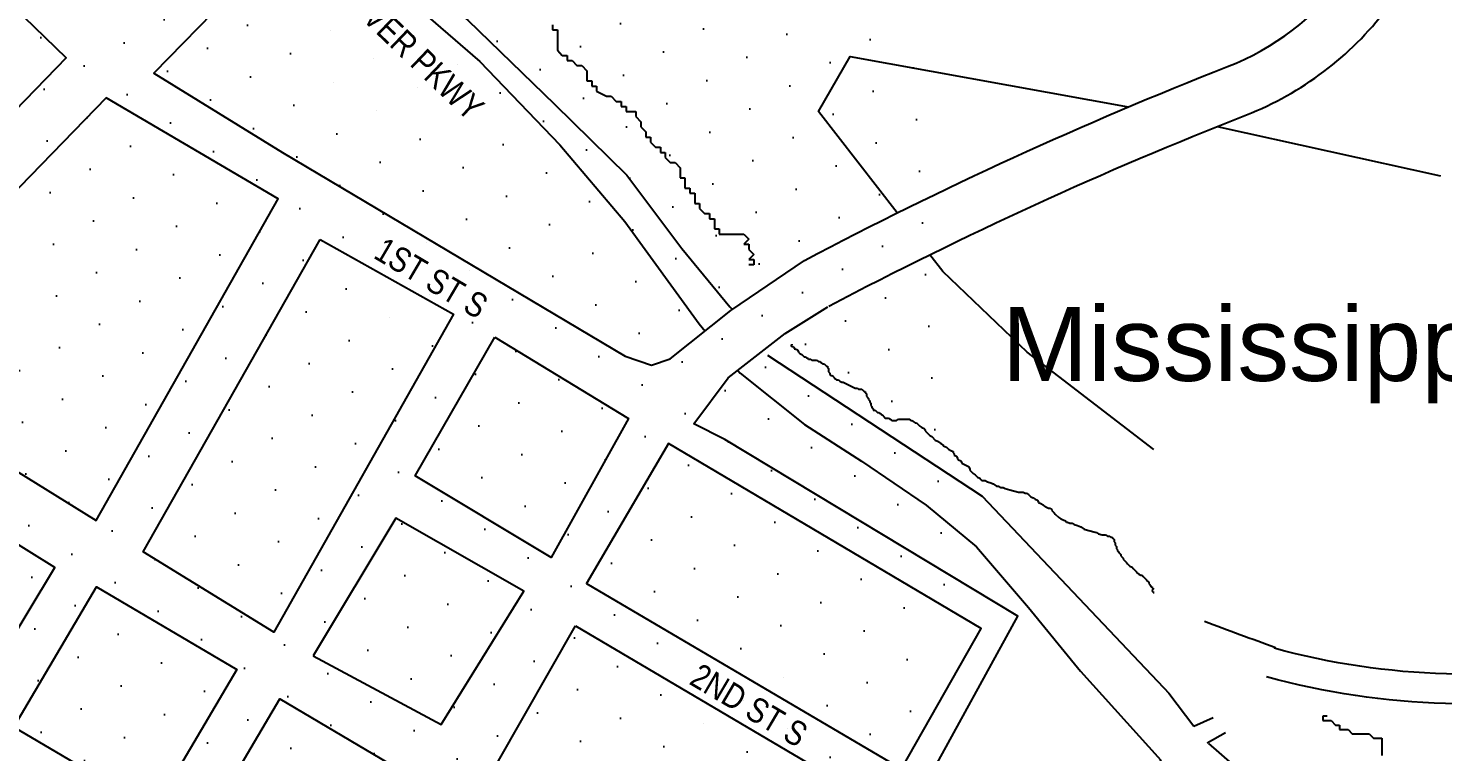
# Model space of a CAD drawing. Header units: feet. Extents: x -273 to 22785, y -15 to 12122.
# Drawn here: x 7095 to 9962, y 7869 to 9334 of the extents above; entities that cross this region are included whole.
import ezdxf

# ---------------------------------------------------------------- set-up
doc = ezdxf.new("R2010")
doc.units = ezdxf.units.FT
doc.header["$MEASUREMENT"] = 0
doc.linetypes.add('Hidden', pattern=[0.375, 0.25, -0.125])
doc.layers.add('Hyperlink Regions', color=253, linetype='Continuous', plot=False)
for name, color, linetype in [('Street Curbs', 7, 'Continuous'), ('Street Names', 7, 'Continuous'), ('Text Labels and Directions', 1, 'Hidden')]:
    doc.layers.add(name, color=color, linetype=linetype)
doc.styles.get("Standard").update_dxf_attribs({"font": 'ARIALN.TTF'})
doc.styles.add('Titles', font='arial.ttf')

msp = doc.modelspace()

# ---------------------------------------------------------------- hatches: boundary and pattern name
at = {"layer": 'Hyperlink Regions'}
h = msp.add_hatch(dxfattribs=at)
h.set_pattern_fill('DOTS', color=256, scale=1500, angle=30, style=0)
h.set_pattern_definition([(30, (-6356.68, -18059.75), (-6.28006, 104.62738), [0, -93.75])])
h.paths.add_polyline_path([(3844.6, 3375.8), (8955.2, 3375.8), (8955.2, 9621.1), (3844.6, 9621.1)])

# ---------------------------------------------------------------- linework, layer by layer
at = {"layer": 'Street Curbs'}
for p, q in [((8157.4, 9341), (8157.4, 9330.6)), ((8157.4, 9330.6), (8167.4, 9330.6)), ((8167.4, 9330.6), (8167.4, 9289.3)), ((8167.4, 9289.3), (8177.3, 9278.9)), ((8177.3, 9278.9), (8187.3, 9278.9)), ((8187.3, 9278.9), (8187.3, 9268.6)), ((8187.3, 9268.6), (8197.2, 9268.6)), ((8197.2, 9268.6), (8207.2, 9258.3)), ((8207.2, 9258.3), (8217.1, 9258.3)), ((8217.1, 9258.3), (8227.1, 9247.9)), ((8227.1, 9247.9), (8227.1, 9227.2)), ((8227.1, 9227.2), (8237, 9227.2)), ((8237, 9227.2), (8237, 9216.9)), ((8237, 9216.9), (8247, 9216.9)), ((8247, 9216.9), (8247, 9206.6)), ((8247, 9206.6), (8266.9, 9196.2)), ((8266.9, 9196.2), (8276.8, 9196.2)), ((8276.8, 9196.2), (8286.8, 9185.9)), ((8286.8, 9185.9), (8296.7, 9185.9)), ((8296.7, 9185.9), (8296.7, 9175.6)), ((8296.7, 9175.6), (8306.6, 9175.6)), ((8306.6, 9175.6), (8306.6, 9165.2)), ((8306.6, 9165.2), (8326.5, 9165.2)), ((8326.5, 9165.2), (8326.5, 9154.9)), ((8326.5, 9154.9), (8336.5, 9144.5)), ((8336.5, 9144.5), (8336.5, 9134.2)), ((8336.5, 9134.2), (8346.4, 9123.9)), ((8346.4, 9123.9), (8346.4, 9113.5)), ((8346.4, 9113.5), (8356.4, 9113.5)), ((8356.4, 9113.5), (8356.4, 9103.2)), ((8356.4, 9103.2), (8366.3, 9092.9)), ((8366.3, 9092.9), (8376.3, 9092.9)), ((8376.3, 9092.9), (8376.3, 9082.5)), ((8376.3, 9082.5), (8386.2, 9082.5)), ((8386.2, 9082.5), (8386.2, 9072.2)), ((8386.2, 9072.2), (8396.2, 9061.8)), ((8396.2, 9061.8), (8406.1, 9061.8)), ((8406.1, 9061.8), (8416.1, 9051.5)), ((8416.1, 9051.5), (8416.1, 9030.8)), ((8416.1, 9030.8), (8426, 9030.8)), ((8426, 9030.8), (8426, 9010.2)), ((8426, 9010.2), (8436, 9010.2)), ((8436, 9010.2), (8436, 8999.8)), ((8436, 8999.8), (8445.9, 8999.8)), ((8445.9, 8999.8), (8445.9, 8979.1)), ((8445.9, 8979.1), (8455.8, 8979.1)), ((8455.8, 8979.1), (8455.8, 8968.8)), ((8455.8, 8968.8), (8465.8, 8958.5)), ((8465.8, 8958.5), (8475.7, 8958.5)), ((8475.7, 8958.5), (8475.7, 8948.1)), ((8475.7, 8948.1), (8485.7, 8948.1)), ((8485.7, 8948.1), (8485.7, 8927.5)), ((8485.7, 8927.5), (8495.6, 8927.5)), ((8495.6, 8927.5), (8495.6, 8917.1)), ((8495.6, 8917.1), (8545.4, 8917.1)), ((8545.4, 8917.1), (8555.3, 8906.8)), ((8555.3, 8906.8), (8545.4, 8896.4)), ((8545.4, 8896.4), (8555.3, 8896.4)), ((8555.3, 8896.4), (8555.3, 8886.1)), ((8555.3, 8886.1), (8565.3, 8875.8)), ((8565.3, 8875.8), (8555.3, 8865.4)), ((8555.3, 8865.4), (8565.3, 8865.4)), ((8565.3, 8865.4), (8565.3, 8855.1)), ((8565.3, 8855.1), (8555.3, 8855.1)), ((8640.5, 8691.8), (8642.7, 8689.5)), ((8642.7, 8691.8), (8640.5, 8691.8)), ((8642.7, 8694.2), (8642.7, 8691.8)), ((8642.7, 8689.5), (8645, 8689.5)), ((8645, 8689.5), (8647.2, 8687.1)), ((8647.2, 8687.1), (8647.2, 8684.8)), ((8647.2, 8684.8), (8649.5, 8684.8)), ((8649.5, 8684.8), (8654, 8682.5)), ((8654, 8682.5), (8656.2, 8677.8)), ((8656.2, 8677.8), (8658.5, 8675.4)), ((8658.5, 8675.4), (8663, 8673.1)), ((8663, 8673.1), (8667.5, 8668.4)), ((8667.5, 8668.4), (8669.8, 8668.4)), ((8669.8, 8668.4), (8672, 8666.1)), ((8672, 8666.1), (8674.3, 8666.1)), ((8674.3, 8666.1), (8676.5, 8663.7)), ((8676.5, 8663.7), (8681, 8663.7)), ((8681, 8663.7), (8683.3, 8661.4)), ((8683.3, 8661.4), (8692.3, 8661.4)), ((8692.3, 8661.4), (8696.8, 8659)), ((8696.8, 8659), (8699, 8659)), ((8699, 8659), (8701.3, 8656.7)), ((8701.3, 8656.7), (8705.8, 8654.4)), ((8705.8, 8654.4), (8708.1, 8654.4)), ((8708.1, 8654.4), (8710.3, 8652)), ((8710.3, 8652), (8712.6, 8649.7)), ((8712.6, 8649.7), (8714.8, 8649.7)), ((8714.8, 8649.7), (8714.8, 8647.3)), ((8714.8, 8647.3), (8717.1, 8645)), ((8717.1, 8645), (8717.1, 8638)), ((8717.1, 8638), (8719.3, 8635.6)), ((8719.3, 8635.6), (8719.3, 8633.3)), ((8719.3, 8633.3), (8721.6, 8630.9)), ((8721.6, 8630.9), (8723.8, 8630.9)), ((8723.8, 8630.9), (8726.1, 8628.6)), ((8726.1, 8628.6), (8728.3, 8626.3)), ((8728.3, 8626.3), (8730.6, 8623.9)), ((8730.6, 8623.9), (8732.8, 8621.6)), ((8732.8, 8621.6), (8737.3, 8621.6)), ((8737.3, 8621.6), (8739.6, 8619.2)), ((8739.6, 8619.2), (8744.1, 8616.9)), ((8744.1, 8616.9), (8746.3, 8616.9)), ((8746.3, 8616.9), (8771.1, 8605.2)), ((8771.1, 8605.2), (8775.6, 8605.2)), ((8775.6, 8605.2), (8777.9, 8602.9)), ((8777.9, 8602.9), (8784.6, 8602.9)), ((8784.6, 8602.9), (8786.9, 8600.5)), ((8786.9, 8600.5), (8789.1, 8598.2)), ((8789.1, 8598.2), (8791.4, 8598.2)), ((8791.4, 8598.2), (8791.4, 8595.8)), ((8791.4, 8595.8), (8793.6, 8593.5)), ((8793.6, 8593.5), (8793.6, 8588.8)), ((8793.6, 8588.8), (8795.9, 8586.5)), ((8795.9, 8586.5), (8798.2, 8584.1)), ((8798.2, 8584.1), (8798.2, 8581.8)), ((8798.2, 8581.8), (8800.4, 8579.4)), ((8800.4, 8579.4), (8800.4, 8577.1)), ((8800.4, 8577.1), (8802.7, 8574.8)), ((8802.7, 8574.8), (8802.7, 8570.1)), ((8802.7, 8570.1), (8804.9, 8567.7)), ((8804.9, 8567.7), (8804.9, 8565.4)), ((8804.9, 8565.4), (8807.2, 8563.1)), ((8807.2, 8563.1), (8807.2, 8560.7)), ((8807.2, 8560.7), (8811.7, 8560.7)), ((8811.7, 8560.7), (8816.2, 8556)), ((8816.2, 8556), (8818.4, 8556)), ((8818.4, 8556), (8820.7, 8553.7)), ((8820.7, 8553.7), (8822.9, 8553.7)), ((8822.9, 8553.7), (8825.2, 8551.3)), ((8825.2, 8551.3), (8827.4, 8549)), ((8827.4, 8549), (8829.7, 8546.7)), ((8829.7, 8546.7), (8831.9, 8544.3)), ((8831.9, 8544.3), (8838.7, 8544.3)), ((8838.7, 8544.3), (8841, 8542)), ((8841, 8542), (8843.2, 8542)), ((8843.2, 8542), (8845.5, 8539.6)), ((8845.5, 8539.6), (8854.5, 8539.6)), ((8854.5, 8539.6), (8859, 8542)), ((8859, 8542), (8881.5, 8542)), ((8881.5, 8542), (8883.8, 8539.6)), ((8883.8, 8539.6), (8886, 8539.6)), ((8886, 8539.6), (8888.3, 8537.3)), ((8888.3, 8537.3), (8892.8, 8535)), ((8892.8, 8535), (8895, 8535)), ((8895, 8535), (8897.3, 8532.6)), ((8897.3, 8532.6), (8901.8, 8527.9)), ((8901.8, 8527.9), (8906.3, 8525.6)), ((8906.3, 8525.6), (8910.8, 8523.3)), ((8910.8, 8523.3), (8913, 8520.9)), ((8913, 8520.9), (8913, 8518.6)), ((8913, 8518.6), (8915.3, 8516.2)), ((8915.3, 8516.2), (8917.5, 8513.9)), ((8917.5, 8513.9), (8922, 8509.2)), ((8922, 8509.2), (8926.6, 8506.9)), ((8926.6, 8506.9), (8933.3, 8499.8)), ((8933.3, 8499.8), (8937.8, 8497.5)), ((8937.8, 8497.5), (8944.6, 8492.8)), ((8944.6, 8492.8), (8949.1, 8490.5)), ((8949.1, 8490.5), (8949.1, 8488.1)), ((8949.1, 8488.1), (8955.8, 8485.8)), ((8955.8, 8485.8), (8960.3, 8481.1)), ((8960.3, 8481.1), (8964.8, 8478.8)), ((8964.8, 8478.8), (8969.4, 8476.4)), ((8969.4, 8476.4), (8969.4, 8474.1)), ((8969.4, 8474.1), (8971.6, 8471.7)), ((8971.6, 8471.7), (8971.6, 8469.4)), ((8971.6, 8469.4), (8976.1, 8467.1)), ((8976.1, 8467.1), (8978.4, 8462.4)), ((8978.4, 8462.4), (8980.6, 8460)), ((8980.6, 8460), (8985.1, 8457.7)), ((8985.1, 8457.7), (8987.4, 8453)), ((8987.4, 8453), (8996.4, 8448.3)), ((8996.4, 8448.3), (9000.9, 8446)), ((9000.9, 8446), (9003.1, 8441.3)), ((9003.1, 8441.3), (9003.1, 8439)), ((9003.1, 8439), (9005.4, 8436.6)), ((9005.4, 8436.6), (9009.9, 8431.9)), ((9009.9, 8431.9), (9014.4, 8429.6)), ((9014.4, 8429.6), (9018.9, 8424.9)), ((9018.9, 8424.9), (9023.4, 8422.6)), ((9023.4, 8422.6), (9025.7, 8420.2)), ((9025.7, 8420.2), (9027.9, 8417.9)), ((9027.9, 8417.9), (9034.7, 8417.9)), ((9034.7, 8417.9), (9039.2, 8415.6)), ((9039.2, 8415.6), (9045.9, 8413.2)), ((9045.9, 8413.2), (9050.4, 8410.9)), ((9050.4, 8410.9), (9057.2, 8406.2)), ((9057.2, 8406.2), (9061.7, 8406.2)), ((9061.7, 8406.2), (9066.2, 8403.9)), ((9066.2, 8403.9), (9070.7, 8403.9)), ((9070.7, 8403.9), (9075.2, 8401.5)), ((9075.2, 8401.5), (9084.2, 8399.2)), ((9084.2, 8399.2), (9102.3, 8394.5)), ((9102.3, 8394.5), (9111.3, 8394.5)), ((9111.3, 8394.5), (9115.8, 8392.1)), ((9115.8, 8392.1), (9118, 8392.1)), ((9118, 8392.1), (9122.5, 8389.8)), ((9122.5, 8389.8), (9127, 8385.1)), ((9127, 8385.1), (9131.5, 8382.8)), ((9131.5, 8382.8), (9136, 8380.4)), ((9136, 8380.4), (9140.6, 8378.1)), ((9140.6, 8378.1), (9142.8, 8373.4)), ((9142.8, 8373.4), (9147.3, 8371.1)), ((9147.3, 8371.1), (9151.8, 8368.7)), ((9151.8, 8368.7), (9154.1, 8366.4)), ((9154.1, 8366.4), (9158.6, 8364.1)), ((9158.6, 8364.1), (9163.1, 8361.7)), ((9163.1, 8361.7), (9165.3, 8361.7)), ((9165.3, 8361.7), (9169.8, 8359.4)), ((9169.8, 8359.4), (9169.8, 8357)), ((9169.8, 8357), (9172.1, 8354.7)), ((9172.1, 8354.7), (9174.3, 8352.3)), ((9174.3, 8352.3), (9176.6, 8350)), ((9176.6, 8350), (9183.4, 8343)), ((9183.4, 8343), (9187.9, 8340.6)), ((9187.9, 8340.6), (9192.4, 8338.3)), ((9192.4, 8338.3), (9196.9, 8336)), ((9196.9, 8336), (9199.1, 8333.6)), ((9199.1, 8333.6), (9201.4, 8333.6)), ((9201.4, 8333.6), (9205.9, 8331.3)), ((9205.9, 8331.3), (9210.4, 8331.3)), ((9210.4, 8331.3), (9214.9, 8328.9)), ((9214.9, 8328.9), (9221.6, 8326.6)), ((9221.6, 8326.6), (9228.4, 8324.3)), ((9228.4, 8324.3), (9235.2, 8319.6)), ((9235.2, 8319.6), (9241.9, 8317.2)), ((9241.9, 8317.2), (9259.9, 8312.5)), ((9259.9, 8312.5), (9264.4, 8310.2)), ((9264.4, 8310.2), (9271.2, 8307.9)), ((9271.2, 8307.9), (9278, 8307.9)), ((9278, 8307.9), (9282.5, 8305.5)), ((9282.5, 8305.5), (9287, 8305.5)), ((9287, 8305.5), (9289.2, 8303.2)), ((9289.2, 8303.2), (9291.5, 8303.2)), ((9291.5, 8303.2), (9293.7, 8300.8)), ((9293.7, 8300.8), (9296, 8298.5)), ((9296, 8298.5), (9296, 8293.8)), ((9296, 8293.8), (9298.2, 8291.5)), ((9298.2, 8291.5), (9298.2, 8286.8)), ((9298.2, 8286.8), (9300.5, 8284.5)), ((9300.5, 8284.5), (9300.5, 8279.8)), ((9300.5, 8279.8), (9302.7, 8277.4)), ((9302.7, 8277.4), (9302.7, 8275.1)), ((9302.7, 8275.1), (9305, 8272.7)), ((9305, 8272.7), (9307.2, 8270.4)), ((9307.2, 8270.4), (9309.5, 8268.1)), ((9309.5, 8268.1), (9309.5, 8265.7)), ((9309.5, 8265.7), (9311.7, 8263.4)), ((9311.7, 8263.4), (9314, 8261)), ((9314, 8261), (9314, 8258.7)), ((9314, 8258.7), (9318.5, 8254)), ((9318.5, 8254), (9320.8, 8251.7)), ((9320.8, 8251.7), (9323, 8249.3)), ((9323, 8249.3), (9327.5, 8244.7)), ((9327.5, 8244.7), (9332, 8242.3)), ((9332, 8242.3), (9334.3, 8240)), ((9334.3, 8240), (9336.5, 8237.6)), ((9336.5, 8237.6), (9341, 8233)), ((9341, 8233), (9343.3, 8230.6)), ((9343.3, 8230.6), (9345.5, 8228.3)), ((9345.5, 8228.3), (9350, 8225.9)), ((9350, 8225.9), (9352.3, 8225.9)), ((9352.3, 8225.9), (9354.5, 8223.6)), ((9354.5, 8223.6), (9356.8, 8221.2)), ((9356.8, 8221.2), (9361.3, 8216.6)), ((9361.3, 8216.6), (9363.6, 8214.2)), ((9363.6, 8214.2), (9365.8, 8211.9)), ((9365.8, 8211.9), (9365.8, 8209.5)), ((9365.8, 8209.5), (9368.1, 8207.2)), ((9368.1, 8207.2), (9370.3, 8204.9)), ((9370.3, 8204.9), (9370.3, 8202.5)), ((9370.3, 8202.5), (9372.6, 8202.5)), ((9372.6, 8202.5), (9372.6, 8200.2)), ((9372.6, 8200.2), (9374.8, 8200.2)), ((9374.8, 8200.2), (9374.8, 8197.8)), ((9374.8, 8197.8), (9372.6, 8195.5)), ((9372.6, 8195.5), (9372.6, 8193.2)), ((9372.6, 8193.2), (9374.8, 8193.2)), ((9374.8, 8193.2), (9374.8, 8190.8)), ((9374.8, 8190.8), (9377.1, 8190.8)), ((9406.9, 7987.2), (9457.4, 7920.3)), ((9718.7, 7940.5), (9718.7, 7931.6)), ((9727.2, 7940.5), (9718.7, 7940.5)), ((9457.4, 7920.3), (9496.2, 7937.8)), ((9718.7, 7931.6), (9735.8, 7931.6)), ((9735.8, 7931.6), (9744.3, 7922.7)), ((9744.3, 7922.7), (9752.8, 7922.7)), ((9752.8, 7922.7), (9752.8, 7913.9)), ((9752.8, 7913.9), (9769.9, 7913.9)), ((9769.9, 7913.9), (9778.4, 7905)), ((9484.6, 7886.4), (9521.4, 7907.7)), ((9778.4, 7905), (9812.6, 7905)), ((9812.6, 7905), (9821.1, 7896.1)), ((9821.1, 7896.1), (9838.2, 7896.1)), ((9838.2, 7896.1), (9838.2, 7860.7))]:
    msp.add_line(p, q, dxfattribs=at)
for points in [[(8335, 9999.3), (8476.7, 9933.2), (8643.1, 9935), (8574.4, 10100.7), (8374.1, 10037.1), (8217.6, 9945.4), (7732.9, 9651.8), (7648, 9548.9), (7349.4, 9242.8), (7610.1, 9082.1), (8304.8, 8669.7), (8358.5, 8651.8), (8396.3, 8664.7), (8518.8, 8762), (8668.4, 8863.8)], [(7684.2, 9592.7), (7840.3, 9471), (7986.1, 9350.6), (8161.4, 9180.5), (8307.9, 9036.1), (8419.9, 8887.9), (8517.2, 8769.9), (8522.4, 8764.5)], [(7649.7, 9550.9), (7665.1, 9537.6), (7880.8, 9378.4), (8010.5, 9266.4), (8172.2, 9097.6), (8304.4, 8942.6), (8454.6, 8735.3), (8466.8, 8720.6)], [(8856.3, 8959.9), (8696.6, 9165.5), (8760.8, 9276.4), (9324.5, 9174.5)], [(9504.9, 9135.1), (9957.2, 9035.1)], [(9376, 8480.6), (9119.6, 8678), (8948.3, 8841.4), (8922, 8875.2)], [(8506.9, 8501.1), (8443.7, 8532.5), (8513.6, 8626), (8629.4, 8715.9), (8715.6, 8769.7)], [(8593.4, 8672), (9028.2, 8386), (9407.9, 7985.6)], [(8533.2, 8641.1), (8538.1, 8635.2), (8668.2, 8531.6)], [(8668.2, 8531.6), (8783.5, 8457.4), (8914.9, 8367.8), (9016.8, 8283.9), (9122.1, 8160.6), (9227.4, 8031.8), (9390.3, 7851.6), (9328.9, 7750.9), (9308.3, 7761.2), (9226.9, 7614.9), (9129.8, 7670.8)], [(9125.8, 7674.8), (8917.4, 7809.5), (9100.3, 8142.9), (8506.9, 8501.1)]]:
    msp.add_lwpolyline(points, dxfattribs=at)
for points in [[(8668.4, 8863.8, -0.028022), (9525.6, 9256.3, 0.137359), (9764.2, 9436.3, 0.04934), (9927.1, 9700.3, -0.617493)], [(8717.4, 8770.9, -0.028022), (9563.9, 9158.5, 0.137359), (9847.7, 9372.6, 0.04934), (10021.4, 9654.2, 0.04934)], [(11534.4, 8316.7), (10690.5, 8138.9), (10320.4, 8056.4, -0.117407), (9620.3, 8078.1, -0.117407)], [(11546.8, 8258), (10703.2, 8080.3), (10333, 7997.7, -0.117489), (9604.6, 8020.2, -4.154915)], [(9622.9, 8079.2, -0.002416), (9478.7, 8132.2, 4.845353)], [(9486.8, 7885.2), (9806.9, 7606.3, 0.081757), (9917.4, 7538), (10327.1, 7369.5, 0.015938), (10350.9, 7360.5), (10854.9, 7189.8, -0.082371), (10970.3, 7128.1), (11170, 6974.6, -0.01394), (11187.3, 6960.5), (11368.9, 6804.1, 0.129173), (11551.5, 6714.9), (11655.2, 6694.2, -0.169931), (11882.7, 6559.7), (11929.4, 6504.3)]]:
    msp.add_lwpolyline(points, format="xyb", dxfattribs=at)
for points in [[(6705.1, 9267.1), (6935, 9503.9), (7171.8, 9274.1), (6941.9, 9037.3)], [(7253, 9192.7), (6726.4, 8650.7), (7232.7, 8336.7), (7601.6, 8988.5)], [(7686.4, 8906), (7957, 8754.9), (7593, 8110.7), (7328.3, 8273.8)], [(8041, 8708.3), (8311.7, 8543.3), (8155.2, 8262.2), (7879.5, 8427.2)], [(8864.7, 7833.9), (9026.1, 8118.1), (8392.7, 8493.2), (8226.8, 8209.5)], [(6888.2, 8404.1), (6725.2, 8131), (6984.3, 7969.1), (7148.8, 8241.7)], [(7672.5, 8063), (7932.1, 7923.7), (8099.5, 8193.5), (7839.9, 8341.5)], [(7065.8, 7918.4), (7233.3, 8202.7), (7517.6, 8035.1), (7350.1, 7750.8)], [(8204.2, 8123.9), (9192.3, 7540.8), (9024.8, 7258), (8045.1, 7845.4)], [(7437.7, 7691.2), (7605.2, 7975.5), (7889.5, 7807.9), (7721.9, 7523.6)]]:
    msp.add_lwpolyline(points, close=True, dxfattribs=at)

# ---------------------------------------------------------------- texts
at = {"layer": 'Street Names'}
for s, rotation, p in [('W RIVER PKWY', 316.385, (7677.6, 9439.8)), ('1ST ST S', 329.4489, (7792.4, 8869.9)), ('2ND ST S', 329.4489, (8432.3, 8006.9))]:
    msp.add_text(s, height=50, rotation=rotation, dxfattribs=at).set_placement(p)
at = {"layer": 'Text Labels and Directions', "insert": (9848.4, 8672), "char_height": 150, "width": 1528.079, "attachment_point": 5, "line_spacing_factor": 0.8, "style": 'Titles'}
msp.add_mtext('Mississippi River', dxfattribs=at)

doc.saveas('drawing.dxf')
